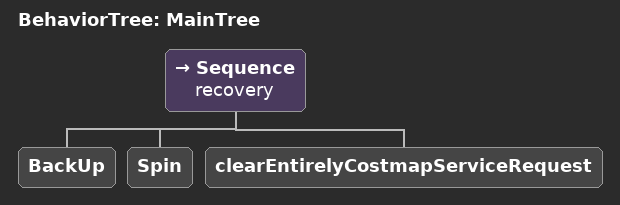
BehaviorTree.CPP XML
<root main_tree_to_execute="MainTree">
  <BehaviorTree ID="MainTree">
    <Sequence name="recovery">
        <BackUp/>
        <Spin/>
        <clearEntirelyCostmapServiceRequest/>
    </Sequence>
  </BehaviorTree>
</root>
